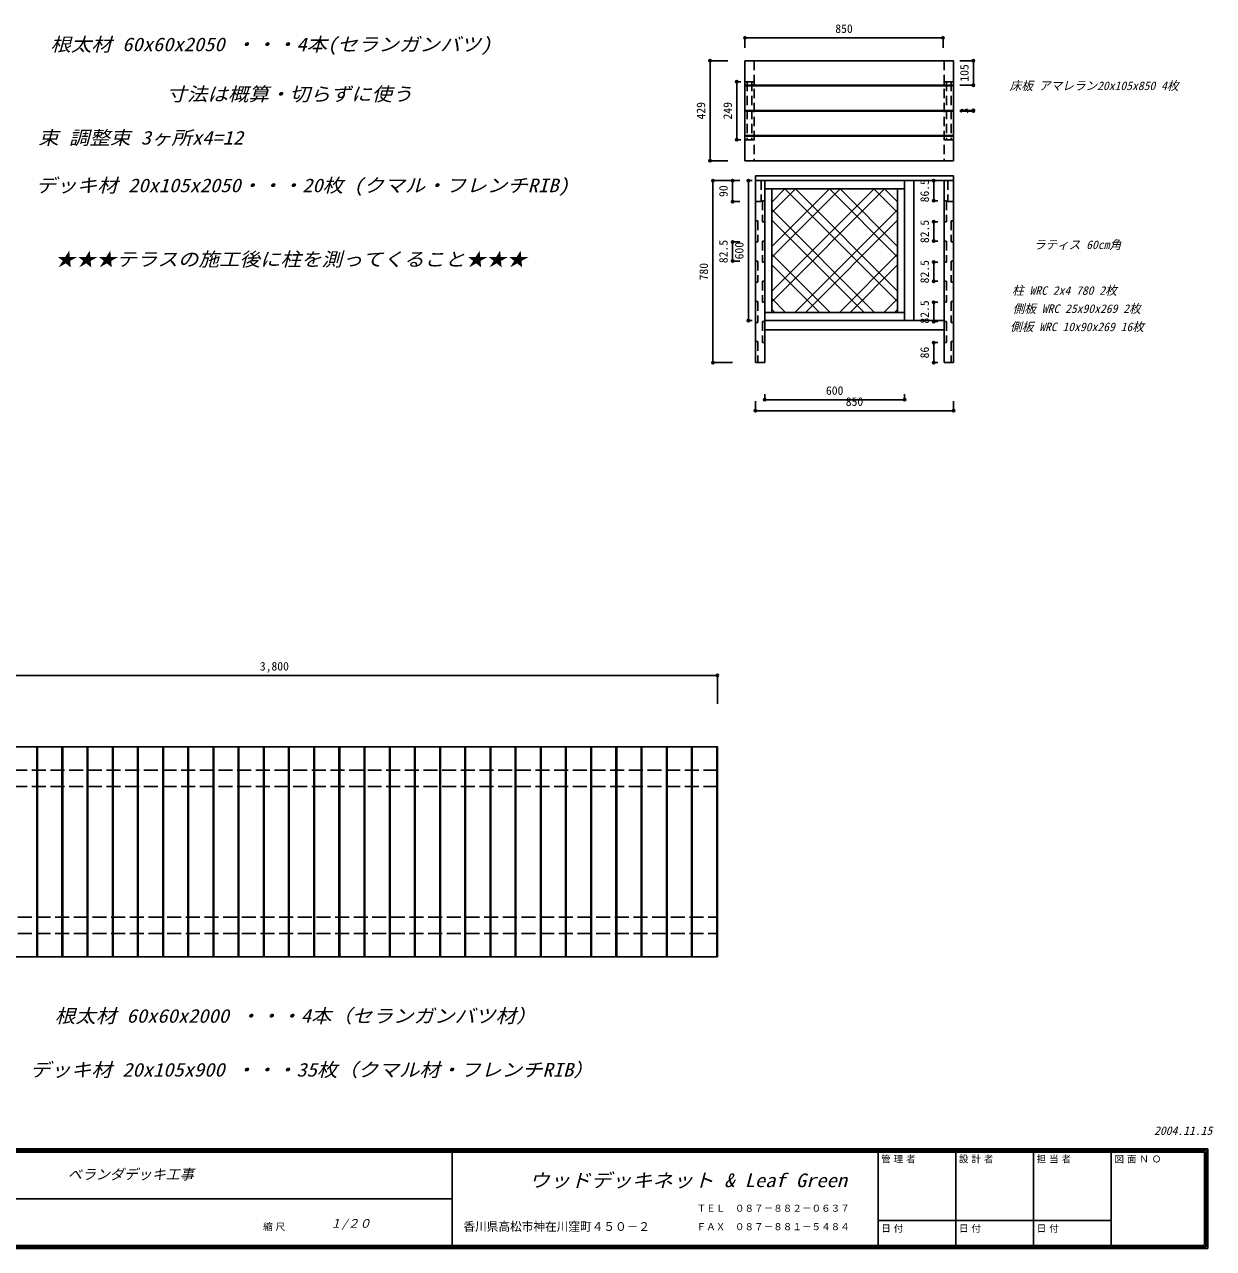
# Model space of a CAD drawing. Units: millimetres at full size, sheet at 1:20. Extents: x -3834 to 3875, y -2866 to 2727.
# Drawn here: x -1225 to 3875, y -2866 to 2381 of the extents above; entities that cross this region are included whole.
import ezdxf
from ezdxf.enums import TextEntityAlignment as Align

# ---------------------------------------------------------------- set-up
doc = ezdxf.new("R2010")
doc.units = ezdxf.units.MM
doc.header["$LTSCALE"] = 20
doc.header["$PDMODE"] = 32
doc.header["$PDSIZE"] = 10
doc.linetypes.add('DASHED2', pattern=[3, 2, -1])
doc.linetypes.add('DASHED3', pattern=[4, 3, -1])
for name, color, linetype in [('0-0_芯', 1, 'Continuous'), ('0-B_文字', 7, 'Continuous'), ('0-C_寸法', 7, 'Continuous'), ('F-B_文字', 4, 'Continuous')]:
    doc.layers.add(name, color=color, linetype=linetype)
doc.styles.add('ＭＳ ゴシック', font='')
doc.styles.get('ＭＳ ゴシック').set_extended_font_data('MS Gothic')

msp = doc.modelspace()

# ---------------------------------------------------------------- linework, layer by layer
at = {"layer": '0-0_芯'}
for p, q in [((-1171.87, -1614.84), (-1171.87, -714.84)), ((-1168.87, -1614.84), (-1168.87, -714.84)), ((-1063.87, -1614.84), (-1063.87, -714.84)), ((-1060.87, -1614.84), (-1060.87, -714.84)), ((-955.87, -1614.84), (-955.87, -714.84)), ((-952.87, -1614.84), (-952.87, -714.84)), ((-847.87, -1614.84), (-847.87, -714.84)), ((-844.87, -1614.84), (-844.87, -714.84)), ((-739.87, -1614.84), (-739.87, -714.84)), ((-736.87, -1614.84), (-736.87, -714.84)), ((-631.87, -1614.84), (-631.87, -714.84)), ((-628.87, -1614.84), (-628.87, -714.84)), ((-523.87, -1614.84), (-523.87, -714.84)), ((-520.87, -1614.84), (-520.87, -714.84)), ((-415.87, -1614.84), (-415.87, -714.84)), ((-412.87, -1614.84), (-412.87, -714.84)), ((-307.87, -1614.84), (-307.87, -714.84)), ((-304.87, -1614.84), (-304.87, -714.84)), ((-199.87, -1614.84), (-199.87, -714.84)), ((-196.87, -1614.84), (-196.87, -714.84)), ((-91.87, -1614.84), (-91.87, -714.84)), ((-88.87, -1614.84), (-88.87, -714.84)), ((16.13, -1614.84), (16.13, -714.84)), ((19.13, -1614.84), (19.13, -714.84)), ((124.13, -1614.84), (124.13, -714.84)), ((127.13, -1614.84), (127.13, -714.84)), ((232.13, -1614.84), (232.13, -714.84)), ((235.13, -1614.84), (235.13, -714.84)), ((340.13, -1614.84), (340.13, -714.84)), ((343.13, -1614.84), (343.13, -714.84)), ((448.13, -1614.84), (448.13, -714.84)), ((451.13, -1614.84), (451.13, -714.84)), ((556.13, -1614.84), (556.13, -714.84)), ((559.13, -1614.84), (559.13, -714.84)), ((664.13, -1614.84), (664.13, -714.84)), ((667.13, -1614.84), (667.13, -714.84)), ((772.13, -1614.84), (772.13, -714.84)), ((775.13, -1614.84), (775.13, -714.84)), ((880.13, -1614.84), (880.13, -714.84)), ((883.13, -1614.84), (883.13, -714.84)), ((988.13, -1614.84), (988.13, -714.84)), ((991.13, -1614.84), (991.13, -714.84)), ((1096.13, -1614.84), (1096.13, -714.84)), ((1099.13, -1614.84), (1099.13, -714.84)), ((1204.13, -1614.84), (1204.13, -714.84)), ((1207.13, -1614.84), (1207.13, -714.84)), ((1312.13, -1614.84), (1312.13, -714.84)), ((1315.13, -1614.84), (1315.13, -714.84)), ((1420.13, -1614.84), (1420.13, -714.84)), ((1423.13, -1614.84), (1423.13, -714.84)), ((1528.13, -1614.84), (1528.13, -714.84)), ((1531.13, -1614.84), (1531.13, -714.84)), ((1636.13, -1614.84), (1636.13, -714.84)), ((1639.13, -1614.84), (1639.13, -714.84)), ((1744.13, -1614.84), (1744.13, -714.84))]:
    msp.add_line(p, q, dxfattribs=at)
at = {"layer": '0-0_芯', "color": 7}
msp.add_lwpolyline([(-2052.87, -1614.84), (1747.13, -1614.84), (1747.13, -714.84), (-2052.87, -714.84)], close=True, dxfattribs=at)
at = {"layer": '0-B_文字'}
for p, q in [((1865.06, 2225.86), (2760.06, 2225.86)), ((1865.06, 2120.86), (2760.06, 2120.86)), ((1865.06, 2117.86), (2760.06, 2117.86)), ((1865.06, 2012.86), (2760.06, 2012.86)), ((1865.06, 2009.86), (2760.06, 2009.86)), ((1865.06, 1904.86), (2760.06, 1904.86)), ((1865.06, 1901.86), (2760.06, 1901.86)), ((2760.06, 1731.7), (1910.06, 1731.7)), ((1910.06, 1711.7), (2760.06, 1711.7)), ((1950.06, 1711.7), (1950.06, 931.7)), ((2550.06, 1711.7), (2550.06, 1111.7)), ((1950.06, 1676.7), (2550.06, 1676.7)), ((2082.12, 1676.7), (1980.06, 1574.64)), ((2036.87, 1676.7), (1980.06, 1619.89)), ((2227.79, 1676.7), (1980.06, 1428.97)), ((2273.04, 1676.7), (1980.06, 1383.72)), ((2418.71, 1676.7), (1980.06, 1238.06)), ((2463.96, 1676.7), (1980.06, 1192.8)), ((2036.67, 1676.7), (2520.06, 1193.31)), ((2081.92, 1676.7), (2520.06, 1238.56)), ((2227.59, 1676.7), (2520.06, 1384.23)), ((2272.84, 1676.7), (2520.06, 1429.48)), ((2418.51, 1676.7), (2520.06, 1575.15)), ((2463.76, 1676.7), (2520.06, 1620.4)), ((1980.06, 1587.65), (2421.01, 1146.7)), ((2520.06, 1587.14), (2079.63, 1146.7)), ((1980.06, 1542.39), (2375.75, 1146.7)), ((2520.06, 1541.88), (2124.88, 1146.7)), ((1980.06, 1396.73), (2230.09, 1146.7)), ((2520.06, 1396.22), (2270.54, 1146.7)), ((1980.06, 1351.47), (2184.83, 1146.7)), ((2520.06, 1350.96), (2315.8, 1146.7)), ((1980.06, 1205.81), (2039.17, 1146.7)), ((1980.06, 1160.55), (1993.91, 1146.7)), ((2520.06, 1205.3), (2461.46, 1146.7)), ((2520.06, 1160.04), (2506.72, 1146.7)), ((1950.06, 1146.7), (2550.06, 1146.7)), ((1950.06, 1111.7), (2720.06, 1111.7))]:
    msp.add_line(p, q, dxfattribs=at)
msp.add_lwpolyline([(1865.06, 2225.86), (1865.06, 1796.86), (2760.06, 1796.86)], dxfattribs=at)
at = {"layer": '0-C_寸法', "color": 4}
for p, q in [((1865.06, 2323.9), (2715.06, 2323.9)), ((1865.06, 2323.9), (1865.06, 2281.27)), ((2715.06, 2323.9), (2715.06, 2281.27)), ((1715.64, 2225.86), (1715.64, 1796.86)), ((1715.64, 2225.86), (1791.76, 2225.86)), ((2845.25, 2225.86), (2787.4, 2225.86)), ((2845.25, 2225.86), (2845.25, 2120.86)), ((1830.17, 2135.86), (1846.87, 2135.86)), ((1830.17, 2135.86), (1830.17, 1886.86)), ((2845.25, 2120.86), (2787.4, 2120.86)), ((2845.25, 2012.86), (2787.4, 2012.86)), ((2845.25, 2009.86), (2787.4, 2009.86)), ((2845.25, 2012.86), (2845.25, 2009.86)), ((1830.17, 1886.86), (1846.87, 1886.86)), ((1715.64, 1796.86), (1791.76, 1796.86)), ((1727.53, 1711.7), (1812.12, 1711.7)), ((1727.53, 1711.7), (1727.53, 931.7)), ((1812.12, 1711.7), (1842.57, 1711.7)), ((1812.12, 1711.7), (1812.12, 1621.7)), ((1879.79, 1711.7), (1896.71, 1711.7)), ((1879.79, 1711.7), (1879.79, 1111.7)), ((2674.94, 1711.7), (2691.86, 1711.7)), ((2674.94, 1711.7), (2674.94, 1625.2)), ((1812.12, 1621.7), (1842.57, 1621.7)), ((2674.94, 1625.2), (2691.86, 1625.2)), ((2674.94, 1535.2), (2691.86, 1535.2)), ((2674.94, 1535.2), (2674.94, 1452.7)), ((1812.12, 1449.2), (1842.57, 1449.2)), ((1812.12, 1449.2), (1812.12, 1366.7)), ((2674.94, 1452.7), (2691.86, 1452.7)), ((1812.12, 1366.7), (1842.57, 1366.7)), ((2674.94, 1362.7), (2691.86, 1362.7)), ((2674.94, 1280.2), (2674.94, 1362.7)), ((2674.94, 1280.2), (2691.86, 1280.2)), ((2674.94, 1190.2), (2691.86, 1190.2)), ((2674.94, 1107.7), (2674.94, 1190.2)), ((1879.79, 1111.7), (1896.71, 1111.7)), ((2674.94, 1107.7), (2691.86, 1107.7)), ((2674.94, 1017.7), (2691.86, 1017.7)), ((2674.94, 1017.7), (2674.94, 931.7)), ((1727.53, 931.7), (1812.12, 931.7)), ((2674.94, 931.7), (2691.86, 931.7)), ((1950.06, 772.58), (1950.06, 796.26)), ((2550.06, 772.58), (2550.06, 796.26)), ((1910.06, 725.21), (1910.06, 765.81)), ((1950.06, 772.58), (2550.06, 772.58)), ((2760.06, 725.21), (2760.06, 765.81)), ((1910.06, 725.21), (2760.06, 725.21)), ((-2052.87, -409.31), (1747.13, -409.31)), ((1747.13, -409.31), (1747.13, -530.75))]:
    msp.add_line(p, q, dxfattribs=at)
at = {"layer": '0-C_寸法', "linetype": 'DASHED2'}
for p, q in [((1905.06, 2225.86), (1905.06, 1796.86)), ((2720.06, 2225.86), (2720.06, 1796.86)), ((1865.06, 2135.86), (1905.06, 2135.86)), ((1875.06, 2135.86), (1875.06, 1886.86)), ((1895.06, 2135.86), (1895.06, 1886.86)), ((2720.06, 2135.86), (2760.06, 2135.86)), ((2730.06, 2135.86), (2730.06, 1886.86)), ((2750.06, 2135.86), (2750.06, 1886.86)), ((1865.06, 1886.86), (1905.06, 1886.86)), ((2720.06, 1886.86), (2760.06, 1886.86)), ((1935.06, 1711.7), (1935.06, 1621.7)), ((2735.06, 1711.7), (2735.06, 1621.7)), ((1910.06, 1621.7), (1935.06, 1621.7)), ((1940.06, 1625.2), (1950.06, 1625.2)), ((1940.06, 1625.2), (1940.06, 1535.2)), ((2720.06, 1625.2), (2730.06, 1625.2)), ((2730.06, 1625.2), (2730.06, 1535.2)), ((2735.06, 1621.7), (2760.06, 1621.7)), ((1910.06, 1539.2), (1920.06, 1539.2)), ((1920.06, 1539.2), (1920.06, 1449.2)), ((1940.06, 1535.2), (1950.06, 1535.2)), ((2720.06, 1535.2), (2730.06, 1535.2)), ((2750.06, 1539.2), (2750.06, 1449.2)), ((2750.06, 1539.2), (2760.06, 1539.2)), ((1910.06, 1449.2), (1920.06, 1449.2)), ((1940.06, 1452.7), (1950.06, 1452.7)), ((1940.06, 1452.7), (1940.06, 1362.7)), ((2720.06, 1452.7), (2730.06, 1452.7)), ((2730.06, 1452.7), (2730.06, 1362.7)), ((2750.06, 1449.2), (2760.06, 1449.2)), ((1910.06, 1366.7), (1920.06, 1366.7)), ((1920.06, 1366.7), (1920.06, 1276.7)), ((2750.06, 1366.7), (2760.06, 1366.7)), ((2750.06, 1366.7), (2750.06, 1276.7)), ((1940.06, 1362.7), (1950.06, 1362.7)), ((2720.06, 1362.7), (2730.06, 1362.7)), ((1910.06, 1276.7), (1920.06, 1276.7)), ((1940.06, 1280.2), (1950.06, 1280.2)), ((1940.06, 1280.2), (1940.06, 1190.2)), ((2720.06, 1280.2), (2730.06, 1280.2)), ((2730.06, 1280.2), (2730.06, 1190.2)), ((2750.06, 1276.7), (2760.06, 1276.7)), ((1910.06, 1194.2), (1920.06, 1194.2)), ((1920.06, 1194.2), (1920.06, 1104.2)), ((1940.06, 1190.2), (1950.06, 1190.2)), ((2720.06, 1190.2), (2730.06, 1190.2)), ((2750.06, 1194.2), (2750.06, 1104.2)), ((2750.06, 1194.2), (2760.06, 1194.2)), ((1910.06, 1104.2), (1920.06, 1104.2)), ((1940.06, 1107.7), (1940.06, 1017.7)), ((1940.06, 1107.7), (1950.06, 1107.7)), ((2720.06, 1107.7), (2730.06, 1107.7)), ((2730.06, 1107.7), (2730.06, 1017.7)), ((2750.06, 1104.2), (2760.06, 1104.2)), ((1940.06, 1017.7), (1950.06, 1017.7)), ((2720.06, 1017.7), (2730.06, 1017.7)), ((2750.06, 1021.7), (2760.06, 1021.7)), ((2750.06, 1021.7), (2750.06, 931.7))]:
    msp.add_line(p, q, dxfattribs=at)
at = {"layer": '0-C_寸法'}
for p, q in [((2760.06, 2225.86), (2760.06, 1796.86)), ((1910.06, 1731.7), (1910.06, 931.7)), ((2760.06, 1731.7), (2760.06, 931.7)), ((2590.06, 1711.7), (2590.06, 1111.7)), ((2720.06, 1711.7), (2720.06, 931.7)), ((1980.06, 1676.7), (1980.06, 1146.7)), ((2520.06, 1676.7), (2520.06, 1146.7)), ((1950.06, 1071.7), (2720.06, 1071.7)), ((1910.06, 931.7), (1950.06, 931.7)), ((2720.06, 931.7), (2760.06, 931.7))]:
    msp.add_line(p, q, dxfattribs=at)
at = {"layer": '0-C_寸法', "color": 134, "linetype": 'DASHED3'}
for p, q in [((1747.13, -814.84), (-2052.87, -814.84)), ((1747.13, -884.84), (-2052.87, -884.84)), ((-2052.87, -1444.84), (1747.13, -1444.84)), ((-2052.87, -1514.84), (1747.13, -1514.84))]:
    msp.add_line(p, q, dxfattribs=at)
at = {"layer": '0-C_寸法', "linetype": 'DASHED2'}
msp.add_lwpolyline([(1910.06, 1021.7), (1920.06, 1021.7), (1920.06, 931.7)], dxfattribs=at)
at = {"layer": '0-C_寸法'}
for p in [(1865.06, 2323.9), (2715.06, 2323.9), (1715.64, 2225.86), (2845.25, 2225.86), (1830.17, 2135.86), (2845.25, 2120.86), (2845.25, 2012.86), (2845.25, 2009.86), (1830.17, 1886.86), (1715.64, 1796.86), (1727.53, 1711.7), (1812.12, 1711.7), (1879.79, 1711.7), (2674.94, 1711.7), (1812.12, 1621.7), (2674.94, 1625.2), (2674.94, 1535.2), (1812.12, 1449.2), (2674.94, 1452.7), (1812.12, 1366.7), (2674.94, 1362.7), (2674.94, 1280.2), (2674.94, 1190.2), (1879.79, 1111.7), (2674.94, 1107.7), (2674.94, 1017.7), (1727.53, 931.7), (2674.94, 931.7), (1950.06, 772.58), (2550.06, 772.58), (1910.06, 725.21), (2760.06, 725.21), (1747.13, -409.31)]:
    msp.add_point(p, dxfattribs=at)
at = {"layer": 'F-B_文字', "color": 3}
for p, q in [((-3670.3, -2439.18), (3849.7, -2439.18)), ((-3663.63, -2445.85), (3843.04, -2445.85)), ((-3656.96, -2452.51), (3836.37, -2452.51)), ((609.7, -2852.51), (609.7, -2452.51)), ((2436.37, -2852.51), (2436.37, -2452.51)), ((2769.7, -2452.51), (2769.7, -2852.51)), ((3103.04, -2852.51), (3103.04, -2452.51)), ((3436.37, -2852.51), (3436.37, -2452.51)), ((3836.37, -2452.51), (3836.37, -2852.51)), ((3843.04, -2859.18), (3843.04, -2445.85)), ((3849.7, -2865.85), (3849.7, -2439.18)), ((-3656.96, -2652.51), (609.7, -2652.51)), ((2436.37, -2745.85), (3436.37, -2745.85)), ((-3670.3, -2865.85), (3849.7, -2865.85)), ((-3663.63, -2859.18), (3843.04, -2859.18))]:
    msp.add_line(p, q, dxfattribs=at)
msp.add_lwpolyline([(-3656.96, -2452.51), (-3656.96, -2852.51), (3836.37, -2852.51)], dxfattribs=at)

# ---------------------------------------------------------------- texts
at = {"layer": '0-B_文字', "color": 2, "style": 'ＭＳ ゴシック', "oblique": 15, "width": 1.1}
for s, p in [('根太材 60x60x2050 ・・・4本(セランガンバツ)', (-1113.38, 2248.95)), ('寸法は概算・切らずに使う', (-616.13, 2035.84)), ('束 調整束 3ヶ所x4=12', (-1166.04, 1848.74)), ('デッキ材 20x105x2050・・・20枚 (クマル・フレンチRIB)', (-1176.25, 1644.49)), ('★★★テラスの施工後に柱を測ってくること★★★', (-1094.56, 1327.92)), ('根太材 60x60x2000 ・・・4本（セランガンバツ材）', (-1094.7, -1915.67)), ('デッキ材 20x105x900 ・・・35枚（クマル材・フレンチRIB）', (-1201.25, -2146.53)), ('ウッドデッキネット & Leaf Green', (940.06, -2620.39))]:
    msp.add_text(s, height=58.65, dxfattribs=at).set_placement(p, align=Align.BOTTOM_LEFT)
at = {"layer": '0-B_文字', "style": 'ＭＳ ゴシック', "oblique": 15}
for s, p in [('床板 アマレラン20x105x850 4枚', (3000.46, 2089)), ('ラティス 60cm角', (3103.72, 1407.47)), ('柱 WRC 2x4 780 2枚', (3010.78, 1211.27)), ('側板 WRC 25x90x269 2枚', (3013.41, 1133.59)), ('側板 WRC 10x90x269 16枚', (3002.27, 1055.65)), ('2004.11.15', (3619.8, -2390.02))]:
    msp.add_text(s, height=36.66, dxfattribs=at).set_placement(p, align=Align.BOTTOM_LEFT)
at = {"layer": '0-C_寸法', "style": 'ＭＳ ゴシック'}
for s, p in [('850', (2252.56, 2333.9)), ('600', (2212.56, 782.58)), ('850', (2297.56, 735.21)), ('3,800', (-215.37, -399.31))]:
    msp.add_text(s, height=36.66, dxfattribs=at).set_placement(p, align=Align.BOTTOM_LEFT)
for s, p in [('105', (2835.25, 2135.86)), ('429', (1705.64, 1973.86)), ('249', (1820.17, 1973.86)), ('3', (2835.25, 1998.86)), ('90', (1802.12, 1641.7)), ('86.5', (2664.94, 1618.45)), ('82.5', (2664.94, 1443.95)), ('82.5', (1802.12, 1357.95)), ('600', (1869.79, 1374.2)), ('82.5', (2664.94, 1271.45)), ('780', (1717.53, 1284.2)), ('82.5', (2664.94, 1098.95)), ('86', (2664.94, 949.7))]:
    msp.add_text(s, height=36.66, rotation=90, dxfattribs=at).set_placement(p, align=Align.BOTTOM_LEFT)
at = {"layer": 'F-B_文字', "style": 'ＭＳ ゴシック'}
for s, p in [('管', (2449.7, -2505.85)), ('理', (2503.04, -2505.85)), ('者', (2556.37, -2505.85)), ('設', (2783.04, -2505.85)), ('計', (2836.37, -2505.85)), ('者', (2889.7, -2505.85)), ('担', (3116.37, -2505.85)), ('当', (3169.7, -2505.85)), ('者', (3223.04, -2505.85)), ('図', (3449.7, -2505.85)), ('面', (3503.04, -2505.85)), ('Ｎ', (3556.37, -2505.85)), ('Ｏ', (3609.7, -2505.85)), ('ＴＥＬ\u3000０８７－８８２－０６３７', (1657.85, -2716.99)), ('縮', (-201.13, -2795.85)), ('尺', (-147.8, -2795.85)), ('ＦＡＸ\u3000０８７－８８１－５４８４', (1657.85, -2796.04)), ('日', (2449.7, -2803.18)), ('付', (2503.04, -2803.18)), ('日', (2783.04, -2803.18)), ('付', (2836.37, -2803.18)), ('日', (3116.37, -2803.18)), ('付', (3169.7, -2803.18))]:
    msp.add_text(s, height=29.33, dxfattribs=at).set_placement(p, align=Align.BOTTOM_LEFT)
at = {"layer": 'F-B_文字', "color": 3, "style": 'ＭＳ ゴシック', "oblique": 15}
msp.add_text('ベランダデッキ工事', height=43.99, dxfattribs=at).set_placement((-1039.02, -2582.9), align=Align.BOTTOM_LEFT)
at = {"layer": 'F-B_文字', "color": 7, "style": 'ＭＳ ゴシック', "oblique": 15}
msp.add_text('１/２０', height=36.66, dxfattribs=at).set_placement((85.65, -2788.02), align=Align.BOTTOM_LEFT)
at = {"layer": 'F-B_文字', "color": 7, "style": 'ＭＳ ゴシック'}
msp.add_text('香川県高松市神在川窪町４５０－２', height=36.66, dxfattribs=at).set_placement((657.84, -2801.25), align=Align.BOTTOM_LEFT)

doc.saveas('drawing.dxf')
